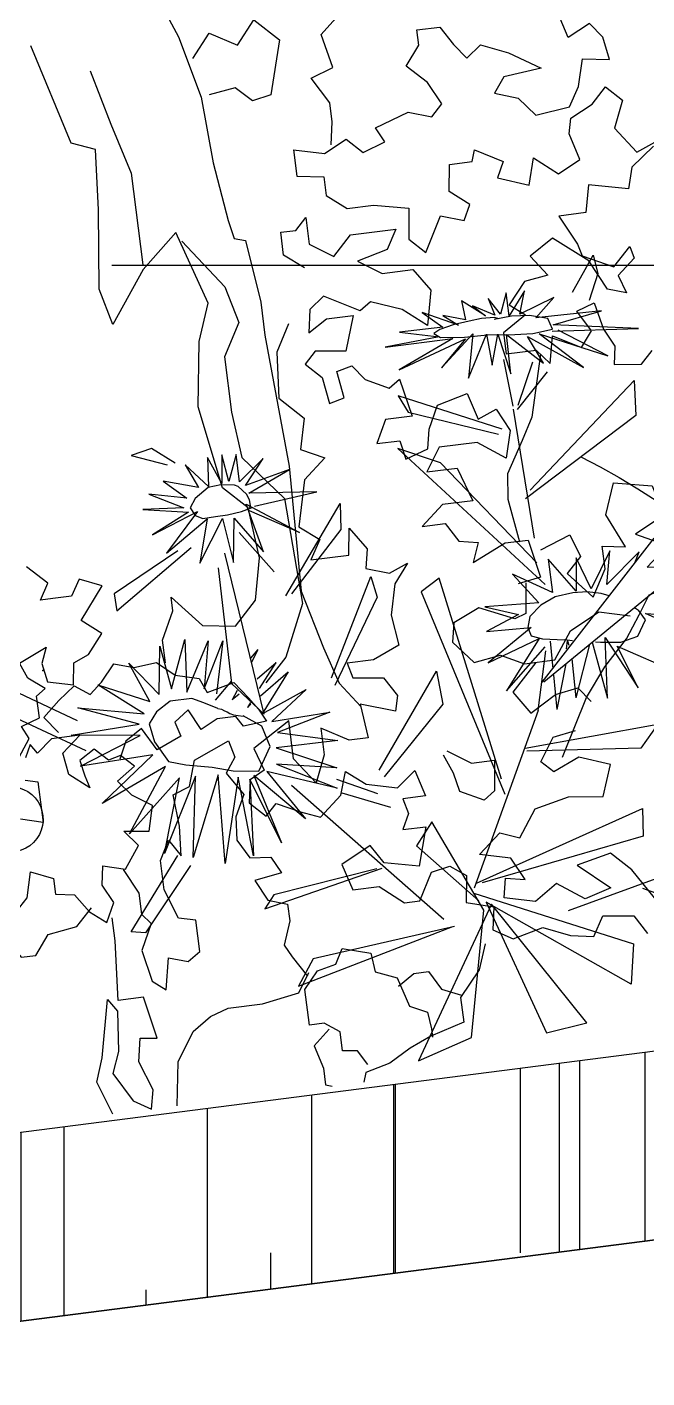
# Model space of a CAD drawing. Header units: inches. Extents: x 50027 to 54188, y -4291 to 1318.
# Drawn here: x 51512.56 to 51519.21, y -132.72 to -118.22 of the extents above; entities that cross this region are included whole.
import ezdxf

# ---------------------------------------------------------------- set-up
doc = ezdxf.new("R2010")
doc.units = ezdxf.units.IN
doc.linetypes.add('CENTER', pattern=[2, 1.25, -0.25, 0.25, -0.25])
doc.layers.add('3', color=7, linetype='Continuous', true_color=0x61993b)
doc.layers.add('4', color=7, linetype='Continuous', true_color=0x637d96)
for name, color, linetype in [('A-TYP-ST-Hatch', 8, 'Continuous'), ('AR-FLOWER', 93, 'Continuous'), ('BH', 3, 'Continuous'), ('fl11', 124, 'Continuous'), ('ROAD CL', 251, 'CENTER'), ('SECTION', 8, 'Continuous')]:
    doc.layers.add(name, color=color, linetype=linetype)

# ---------------------------------------------------------------- blocks, each defined once
blk = doc.blocks.new('A$C054A269F')
at = {"layer": '3'}
for points in [[(206.49, 151.21), (207.01, 154.34), (207.01, 156.95), (204.92, 160.61), (208.05, 161.66), (207.01, 166.36), (210.67, 169.49)], [(201.26, 151.21), (205.44, 150.16), (208.58, 151.73), (210.67, 149.64), (213.8, 150.69), (212.76, 152.77), (217.46, 154.34), (220.6, 153.3), (222.17, 154.86), (220.6, 158), (217.99, 160.61), (220.08, 163.22), (220.08, 165.31), (223.21, 165.31), (224.78, 162.7), (226.35, 160.61), (228.44, 162.18), (232.1, 160.61), (236.28, 158), (231.05, 157.48), (229.49, 155.39), (232.62, 154.34), (234.71, 151.73), (239.42, 152.25), (240.99, 154.86), (242.03, 158.52), (245.69, 158), (245.17, 161.13), (243.6, 163.22), (240.46, 161.66), (239.42, 165.31)], [(189.23, 165.31), (191.85, 168.45), (195.51, 166.36), (198.12, 169.49), (201.26, 166.36), (199.17, 159.04), (196.55, 158.52), (194.46, 160.61), (190.8, 160.09)], [(250.15, 145.5), (246.84, 143.02), (246.01, 140.13), (240.64, 141.37), (239.81, 137.65), (236.09, 137.65), (238.15, 133.52), (238.57, 131.86), (242.7, 129.8), (245.19, 132.28), (245.6, 130.62), (243.12, 128.56), (243.94, 126.08), (241.46, 126.9), (239.4, 131.04), (234.85, 134.76), (231.54, 132.69), (233.61, 129.8), (230.3, 129.38), (227.82, 126.49), (229.88, 124.84), (226.58, 122.77), (226.58, 119.88), (230.71, 119.88), (232.37, 117.81), (233.19, 121.53), (236.91, 119.46), (238.57, 121.53), (236.91, 124.42), (239.4, 125.25), (240.22, 121.53), (241.46, 119.05), (241.05, 116.57), (244.77, 116.16), (246.43, 117.81)], [(201.26, 151.21), (201.26, 147.55), (204.92, 147.03), (204.92, 144.42), (207.53, 142.33), (211.19, 142.33), (215.9, 141.28), (215.37, 137.1), (217.46, 135.01), (220.08, 139.72), (223.21, 138.67), (224.26, 140.76), (221.65, 142.85), (222.17, 146.51), (225.3, 146.51), (225.83, 148.07), (229.49, 145.98), (228.44, 143.89), (232.62, 142.33), (233.67, 145.98), (236.8, 143.37), (239.94, 144.94), (238.9, 148.6), (239.42, 150.69), (242.56, 152.25), (244.65, 154.34), (246.74, 152.25), (245.17, 148.6), (247.78, 144.94), (250.4, 145.98)], [(184.56, 140.74), (189.62, 133.79), (190.88, 128.73), (188.35, 124.31), (188.35, 116.72), (188.98, 110.4), (194.04, 104.08), (194.68, 89.54), (191.51, 82.59), (188.35, 79.43)], [(200.74, 135.01), (198.12, 137.1), (198.12, 140.24), (200.21, 140.24), (201.78, 141.8), (201.78, 138.15), (204.92, 136.06), (207.53, 138.67), (213.8, 138.67), (212.24, 136.06), (208.05, 135.01), (211.19, 132.92), (215.37, 132.92), (217.46, 129.79), (216.42, 125.09), (213.28, 127.7), (209.1, 129.27), (207.53, 128.22), (202.83, 130.83), (200.74, 129.27), (200.21, 126.13), (202.83, 127.7), (206.49, 127.7), (204.92, 123), (200.74, 123.52), (199.17, 121.95), (201.26, 119.86), (201.78, 116.21), (203.87, 116.73), (203.35, 120.39), (205.44, 120.91), (207.01, 118.82), (210.14, 117.25), (211.71, 118.3), (212.76, 113.07), (209.1, 113.07), (207.53, 109.94), (210.67, 109.94), (211.19, 107.33), (214.33, 108.37), (214.85, 110.98), (216.42, 114.12), (220.6, 115.16), (221.65, 111.51), (224.26, 112.55), (225.83, 109.42), (224.78, 105.76), (221.12, 108.37), (215.9, 108.37), (213.8, 105.24), (217.99, 105.24), (219.55, 100.54), (215.37, 100.54), (212.24, 97.92), (215.37, 97.92), (216.94, 95.31), (219.55, 94.79), (218.51, 92.18), (223.21, 94.27), (226.35, 94.27), (227.4, 89.04), (224.26, 88.52)], [(197.6, 127.7), (195.51, 124.04), (194.99, 117.78), (198.12, 114.64), (197.08, 110.46), (200.21, 108.89), (197.08, 106.28), (195.51, 100.01), (198.12, 97.92), (196.55, 95.31), (201.78, 95.31), (202.3, 98.97), (204.39, 95.84), (203.87, 93.22), (207.01, 92.18), (209.62, 93.22), (207.53, 90.61), (206.49, 86.43), (207.01, 82.25), (203.35, 80.69), (199.69, 80.69), (200.21, 78.6), (204.39, 78.07), (205.96, 75.46), (205.44, 73.37), (200.74, 74.94), (201.26, 70.24), (198.64, 70.24), (194.99, 72.33), (194.99, 68.67), (193.42, 65.01), (190.8, 68.67), (190.8, 73.89), (185.58, 70.76), (186.62, 67.63), (184.53, 66.58), (184.01, 63.45), (186.1, 61.36), (187.67, 62.92), (190.8, 61.36), (193.42, 60.31), (196.55, 62.92), (197.6, 66.06), (200.21, 63.97), (204.39, 62.92), (207.01, 65.01), (208.05, 61.36), (204.92, 61.36), (205.44, 59.27), (204.39, 57.18), (207.53, 57.18), (205.96, 51.95), (201.26, 53), (199.69, 55.61), (195.51, 53.52), (196.55, 49.87), (200.21, 49.87), (203.35, 47.25), (205.44, 47.25), (207.53, 50.91), (210.14, 51.43), (212.24, 49.87), (211.71, 46.21), (215.37, 45.16), (214.85, 42.03), (217.46, 40.46), (221.65, 41.51), (225.3, 39.94), (228.44, 39.42), (230.01, 42.03), (234.19, 41.51), (235.76, 38.9)], [(237.33, 43.6), (234.71, 47.78), (232.1, 50.39), (227.4, 49.34), (231.58, 45.69), (227.92, 44.64), (224.26, 47.25), (221.12, 45.16), (216.94, 46.21), (217.46, 48.82), (220.08, 48.3), (218.51, 51.43), (214.33, 52.48), (217.46, 55.09), (220.08, 54.04), (222.69, 57.7), (227.4, 58.75), (232.1, 58.22), (233.67, 62.4), (229.49, 63.97), (225.83, 62.4), (224.26, 63.97), (226.35, 67.1), (229.49, 67.63)], [(150.57, 52.71), (152.29, 54.43), (153.16, 57.88), (156.18, 56.59), (156.18, 54.43), (158.77, 54), (160.49, 51.42), (162.65, 49.69), (163.94, 52.28), (162.65, 54.86), (163.08, 57.45), (166.1, 56.59), (168.26, 59.61), (166.53, 61.76), (169.98, 61.33), (170.85, 64.78), (168.26, 66.51), (166.53, 68.66), (169.12, 70.39), (167.4, 72.11), (165.67, 71.68), (163.94, 73.41), (161.79, 72.11), (162.22, 69.96), (162.65, 68.23), (160.06, 70.39), (159.63, 73.41), (162.22, 75.56), (158.33, 75.56), (156.18, 73.84), (155.31, 75.13), (154.45, 73.41)], [(154.02, 70.39), (155.75, 69.96), (155.75, 66.08), (155.75, 64.35), (152.73, 65.21)], [(153.16, 72.97), (155.31, 75.99), (154.45, 77.72), (157.04, 78.58), (157.04, 81.6), (158.33, 82.46), (156.18, 84.19), (155.31, 86.34), (159.2, 88.07), (158.33, 85.91), (158.77, 83.32), (162.22, 82.46), (162.65, 85.48), (164.81, 86.34), (166.96, 88.93), (164.38, 91.08), (167.83, 95.4), (164.81, 96.69), (163.51, 94.53), (160.92, 94.53), (159.2, 94.53), (160.49, 96.69), (157.9, 99.28)], [(227.92, 92.7), (232.1, 94.27), (233.15, 91.13), (231.05, 89.04), (234.19, 85.39), (236.28, 89.04), (236.28, 92.18), (239.42, 91.66), (237.33, 96.36), (238.9, 100.54), (244.12, 99.49), (245.17, 95.31), (240.99, 93.22), (245.17, 91.13), (242.03, 88.52), (246.74, 88), (247.26, 91.66), (247.78, 93.22), (252.49, 91.13), (251.44, 89.04), (254.06, 88.52), (251.44, 85.39)], [(225.3, 88.52), (224.78, 84.34), (223.21, 83.82), (218.51, 85.91), (214.85, 84.34), (214.33, 81.73), (216.94, 78.6), (220.6, 79.12), (223.74, 77.55), (227.92, 77.55), (230.53, 81.21), (234.71, 83.3), (238.9, 82.25)], [(159.4, 76.26), (157.66, 78.58), (159.98, 80.6), (162.29, 82.34), (164.32, 80.89), (166.06, 82.34), (168.08, 84.65), (170.69, 83.78), (173.87, 84.07), (176.19, 82.05), (179.37, 81.18), (180.24, 79.15), (184, 80.02), (185.74, 77.71), (186.9, 75.97), (187.77, 74.24), (184.58, 73.95), (183.71, 75.39), (181.11, 75.39), (178.79, 74.24), (177.35, 77.13), (175.32, 75.68), (175.9, 73.66), (172.43, 72.21), (170.69, 75.39), (168.37, 73.95), (167.22, 71.63)], [(225.3, 77.55), (221.65, 73.89), (223.74, 70.76), (227.4, 72.85), (230.53, 73.37), (232.1, 71.28)], [(165.77, 56.59), (167.5, 53.12), (167.5, 50.23), (168.66, 48.78), (166.93, 45.31), (167.79, 40.97), (169.53, 39.53), (170.4, 43.86), (173, 43), (174.74, 44.15), (174.74, 48.49), (172.43, 49.07), (170.98, 53.12), (170.98, 57.17), (172.43, 59.77), (173.87, 57.46), (174.16, 61.51), (173.87, 65.85), (176.19, 66.72), (177.35, 70.19), (182.27, 72.21), (182.85, 69.9), (181.4, 67.87), (183.42, 64.69), (181.98, 61.8), (181.69, 58.62), (183.14, 56.01), (186.03, 55.72), (187.19, 53.41), (183.42, 52.83), (184.87, 49.94), (187.48, 49.07), (187.48, 46.76), (186.32, 43.58), (187.19, 41.84), (188.92, 38.95)], [(211.71, 67.1), (214.85, 65.01), (217.99, 65.01), (217.46, 60.84), (215.9, 59.79), (212.76, 61.36), (212.24, 63.97), (211.19, 66.58)], [(133.64, 33.16), (135.37, 36.63), (136.24, 32.58), (138.85, 32.87), (140.01, 36.63), (142.03, 36.92), (140.87, 41.55), (142.03, 43.58), (145.51, 42.13), (148.69, 41.26), (148.98, 45.31), (146.37, 47.05), (144.64, 46.47), (145.22, 49.36), (148.11, 50.23), (150.43, 46.47), (152.45, 46.47), (154.48, 49.07), (158.53, 49.65), (160.85, 51.96)], [(160.15, 23.63), (158.53, 28.24), (159.69, 31.43), (161.43, 39.24), (162.58, 37.5), (162.01, 32.01), (160.85, 29.11), (163.16, 25.06), (165.48, 23.62), (166.06, 26.22), (164.61, 30.27), (165.19, 33.45), (167.5, 33.16), (166.35, 38.95), (162.87, 38.95), (163.45, 47.05), (163.45, 50.23)], [(195.58, 25.93), (194.42, 27.96), (192.4, 28.24), (192.4, 30.85), (190.37, 32.29), (188.35, 32.29), (188.35, 37.21), (190.37, 39.53), (192.98, 40.1), (194.13, 42.13), (197.9, 40.97), (198.19, 38.37), (201.08, 37.21), (202.24, 33.16), (204.56, 32.01), (204.84, 29.69), (204.84, 28.53)], [(201.08, 36.05), (203.4, 37.5), (205.42, 37.5), (206.87, 34.9), (209.48, 33.74)], [(190.95, 31.43), (188.64, 29.4), (189.5, 26.22), (189.5, 23.91), (190.4, 23.63)]]:
    blk.add_lwpolyline(points, dxfattribs=at)
blk.add_point((158.34, 84.93), dxfattribs=at)
at = {"layer": '4'}
for points in [[(168.97, 188.66), (173.01, 187.66), (176.54, 183.62), (178.06, 180.59), (181.09, 178.57), (183.62, 177.56), (186.65, 171), (187.66, 168.48), (189.68, 159.9), (190.18, 150.81), (191.19, 142.74), (191.7, 140.22), (193.21, 139.71), (194.22, 131.13), (194.22, 126.59), (195.23, 108.42), (194.73, 91.26), (196.75, 83.19), (198.26, 78.14), (200.79, 74.61)], [(175.07, 83.86), (175.07, 87.02), (176.97, 90.81), (176.97, 92.7), (180.76, 88.28), (185.19, 87.65), (188.35, 90.81), (189.62, 96.5), (188.98, 103.45), (185.82, 106.61), (183.92, 117.99), (185.19, 126.83), (187.09, 131.89), (183.92, 142), (178.86, 137.58), (173.8, 130.63), (172.54, 135.68), (173.8, 146.43), (174.44, 154.64), (171.27, 155.91), (167.48, 169.81)], [(175.07, 165.39), (176.97, 157.8), (178.86, 150.85), (178.86, 138.21)], [(231.23, 119.23), (228.99, 110.85), (227.28, 107.86), (224.71, 103.58), (224.29, 100.16), (225.14, 94.17)], [(227.28, 64.23), (231.56, 71.93), (234.56, 75.78), (237.98, 79.2), (240.12, 82.2), (241.83, 84.76), (245.26, 85.62), (249.54, 84.76), (252.11, 83.05), (253.82, 81.34), (256.39, 80.06), (257.24, 77.49), (257.24, 75.35), (257.24, 72.79), (258.1, 73.21), (261.09, 76.64), (264.09, 76.64), (266.66, 75.78), (268.37, 74.07), (270.51, 70.65)], [(169.04, 23.63), (169.93, 29.59), (172.5, 33.44), (175.07, 35.15), (177.64, 36), (182.34, 36), (187.48, 36.86), (189.19, 39.43)], [(213.59, 40.28), (212.3, 36.86), (209.31, 33.44), (209.31, 30.02), (204.6, 28.73), (201.6, 27.45), (198.61, 25.74), (195.18, 24.88), (194.76, 23.63)]]:
    blk.add_lwpolyline(points, dxfattribs=at)
blk = doc.blocks.new('FLOWER1')
at = {"color": 86, "linetype": 'Continuous'}
for p, q in [((615.95, 204.72, -66458.41), (615.38, 199.63, -66458.41)), ((622.86, 195.54, -66458.41), (615.95, 204.72, -66458.41)), ((615.38, 199.63, -66458.41), (618.72, 192.64, -66458.41)), ((641.78, 167, -66458.41), (636.14, 178.16, -66458.41)), ((643.15, 166.91, -66458.41), (643.92, 179.9, -66458.41)), ((632.68, 174.93, -66458.41), (642.17, 165.83, -66458.41)), ((646.96, 161.09, -66458.41), (673.88, 173.96, -66458.41)), ((673.88, 173.96, -66458.41), (671.76, 169.2, -66458.41)), ((641.62, 143.53, -66458.41), (609.51, 169.35, -66458.41)), ((609.51, 169.35, -66458.41), (610.34, 159.89, -66458.41)), ((643.27, 166.1, -66458.41), (642.33, 130.46, -66458.41)), ((671.76, 169.2, -66458.41), (648.12, 159.86, -66458.41)), ((736.59, 164.01, -66458.41), (742.42, 168.81, -66458.41)), ((748.23, 167.75, -66458.41), (738.84, 163.87, -66458.41)), ((742.42, 168.81, -66458.41), (748.23, 167.75, -66458.41)), ((610.34, 159.89, -66458.41), (643.2, 141.44, -66458.41)), ((675.92, 159.73, -66458.41), (641.05, 117.51, -66458.41)), ((664.86, 154.31, -66458.41), (675.92, 159.73, -66458.41)), ((642.53, 123.65, -66458.41), (664.86, 154.31, -66458.41)), ((693.54, 146.99, -66458.41), (694.29, 139.98, -66458.41)), ((711.62, 124.05, -66458.41), (693.54, 146.99, -66458.41)), ((757.8, 126.31, -66458.41), (735.41, 140.65, -66458.41)), ((739.1, 140.18, -66458.41), (757.89, 130.98, -66458.41)), ((694.29, 139.98, -66458.41), (710.02, 124.37, -66458.41)), ((721.8, 92.93, -66458.41), (726.49, 137.81, -66458.41)), ((728.86, 134.15, -66458.41), (729.55, 102.36, -66458.41)), ((757.89, 130.98, -66458.41), (757.8, 126.31, -66458.41)), ((609.96, 126.05, -66458.41), (645.62, 91.23, -66458.41)), ((687.94, 126.18, -66458.41), (686.93, 120.3, -66458.41)), ((702.3, 100.18, -66458.41), (687.94, 126.18, -66458.41)), ((660.13, 66.52, -66458.41), (669.49, 123.18, -66458.41)), ((669.49, 123.18, -66458.41), (674.86, 120.12, -66458.41)), ((674.86, 120.12, -66458.41), (659.79, 62.39, -66458.41)), ((686.93, 120.3, -66458.41), (701.7, 98.06, -66458.41)), ((645.04, 91.31, -66458.41), (607.82, 114.14, -66458.41)), ((771.31, 89.58, -66458.41), (799.79, 107.87, -66458.41)), ((791.77, 110.53, -66458.41), (772.58, 98.07, -66458.41)), ((729.55, 102.36, -66458.41), (721.8, 92.93, -66458.41)), ((673.67, 98.09, -66458.41), (673.21, 88.97, -66458.41)), ((692.8, 73.47, -66458.41), (673.67, 98.09, -66458.41)), ((673.21, 88.97, -66458.41), (691.68, 71.49, -66458.41)), ((647.68, 83.71, -66458.41), (671.48, 38.08, -66458.41)), ((652.59, 74.07, -66458.41), (615.81, 75.63, -66458.41)), ((615.81, 75.63, -66458.41), (621.29, 69.75, -66458.41)), ((621.29, 69.75, -66458.41), (652.2, 73.16, -66458.41)), ((717.07, 72.7, -66458.41), (680.82, 30.86, -66458.41)), ((694.09, 67.2, -66458.41), (704.6, 72.55, -66458.41)), ((691.02, 62.99, -66458.41), (703.68, 68.64, -66458.41)), ((669.73, 31.83, -66458.41), (680.47, 57.63, -66458.41)), ((680.47, 57.63, -66458.41), (685.55, 51.72, -66458.41)), ((765.79, 39.02, -66458.41), (750.41, 57.88, -66458.41)), ((670.71, 39.41, -66458.41), (623.12, 53.37, -66458.41)), ((623.12, 53.37, -66458.41), (623.91, 45.86, -66458.41)), ((685.55, 51.72, -66458.41), (670.74, 34.49, -66458.41)), ((747.3, 54.74, -66458.41), (762.04, 38.17, -66458.41)), ((623.91, 45.86, -66458.41), (669.2, 39.23, -66458.41)), ((728.88, 40.26, -66458.41), (695.62, 46.89, -66458.41)), ((697.09, 46.94, -66458.41), (725.87, 43.75, -66458.41)), ((725.87, 43.75, -66458.41), (728.88, 40.26, -66458.41)), ((762.04, 38.17, -66458.41), (765.79, 39.02, -66458.41)), ((612.08, 36.06, -66458.41), (646.93, 28.54, -66458.41)), ((671.78, 36.78, -66458.41), (630.51, 17.12, -66458.41)), ((632.61, 6.31, -66458.41), (668.81, 33.9, -66458.41)), ((668.81, 33.9, -66458.41), (657.35, -3.69, -66458.41)), ((626.06, 31.91, -66458.41), (607.77, 22.23, -66458.41)), ((646.03, -2.42, -66458.41), (667.44, 33.16, -66458.41)), ((667.44, 33.16, -66458.41), (692.91, -6.48, -66458.41)), ((677.75, -2.17, -66458.41), (669.73, 31.83, -66458.41)), ((678.21, 28.45, -66458.41), (717.63, 24.95, -66458.41)), ((722.63, 18.15, -66458.41), (678.72, 28.49, -66458.41)), ((717.63, 24.95, -66458.41), (722.63, 18.15, -66458.41)), ((630.51, 17.12, -66458.41), (632.61, 6.31, -66458.41)), ((657.35, -3.69, -66458.41), (646.03, -2.42, -66458.41)), ((692.91, -6.48, -66458.41), (677.75, -2.17, -66458.41))]:
    blk.add_line(p, q, dxfattribs=at)
at = {"color": 221, "linetype": 'Continuous'}
for p, q in [((635.8, 197.66, -66458.41), (640.9, 191.43, -66458.41)), ((637.89, 191.53, -66458.41), (635.8, 197.66, -66458.41)), ((640.82, 197.77, -66458.41), (643.16, 192.26, -66458.41)), ((640.9, 191.43, -66458.41), (640.82, 197.77, -66458.41)), ((643.16, 192.26, -66458.41), (645.92, 196.9, -66458.41)), ((645.92, 196.9, -66458.41), (644.75, 192.2, -66458.41)), ((644.75, 192.2, -66458.41), (650.42, 195.48, -66458.41)), ((647.29, 192.35, -66458.41), (653.21, 197.28, -66458.41)), ((650.42, 195.48, -66458.41), (647.29, 192.35, -66458.41)), ((653.21, 197.28, -66458.41), (652.79, 191.98, -66458.41)), ((654.91, 190.84, -66458.41), (664.3, 195.58, -66458.41)), ((664.3, 195.58, -66458.41), (659.22, 190.9, -66458.41)), ((633.77, 189.95, -66458.41), (628.15, 194.78, -66458.41)), ((628.15, 194.78, -66458.41), (637.89, 191.53, -66458.41)), ((652.79, 191.98, -66458.41), (658.79, 194.03, -66458.41)), ((658.79, 194.03, -66458.41), (654.91, 190.84, -66458.41)), ((615.72, 189.43, -66458.41), (633.77, 189.95, -66458.41)), ((629.35, 187.41, -66458.41), (615.72, 189.43, -66458.41)), ((659.22, 190.9, -66458.41), (671.14, 191.12, -66458.41)), ((671.14, 191.12, -66458.41), (660.54, 188.34, -66458.41)), ((660.54, 188.34, -66458.41), (675.57, 187.6, -66458.41)), ((606.37, 183.25, -66458.41), (629.35, 187.41, -66458.41)), ((629.79, 185.68, -66458.41), (606.37, 183.25, -66458.41)), ((615.68, 176.99, -66458.41), (628.17, 185.74, -66458.41)), ((633.41, 185.49, -66458.41), (615.68, 176.99, -66458.41)), ((622.72, 174.73, -66458.41), (633.41, 185.49, -66458.41)), ((636.65, 185.23, -66458.41), (622.72, 174.73, -66458.41)), ((642.26, 186.5, -66458.41), (633.36, 177.42, -66458.41)), ((633.36, 177.42, -66458.41), (636.65, 185.23, -66458.41)), ((642.57, 175.76, -66458.41), (642.26, 186.5, -66458.41)), ((644.59, 186.96, -66458.41), (642.57, 175.76, -66458.41)), ((647.29, 178.78, -66458.41), (644.59, 186.96, -66458.41)), ((647.67, 187.34, -66458.41), (647.29, 178.78, -66458.41)), ((654.21, 176.11, -66458.41), (647.67, 187.34, -66458.41)), ((651.35, 187.91, -66458.41), (654.21, 176.11, -66458.41)), ((661.09, 179.9, -66458.41), (651.35, 187.91, -66458.41)), ((653.49, 186.82, -66458.41), (661.09, 179.9, -66458.41)), ((672.56, 180.98, -66458.41), (653.49, 186.82, -66458.41)), ((675.57, 187.6, -66458.41), (656.98, 187.41, -66458.41)), ((656.98, 187.41, -66458.41), (672.56, 180.98, -66458.41)), ((719.81, 164.09, -66458.41), (722.79, 157.05, -66458.41)), ((719.94, 156.59, -66458.41), (719.81, 164.09, -66458.41)), ((722.79, 157.05, -66458.41), (723.67, 164.57, -66458.41)), ((723.67, 164.57, -66458.41), (724.72, 156.83, -66458.41)), ((724.72, 156.83, -66458.41), (727.66, 164.37, -66458.41)), ((727.66, 164.37, -66458.41), (728.47, 156.46, -66458.41)), ((728.47, 156.46, -66458.41), (733.95, 163.18, -66458.41)), ((733.95, 163.18, -66458.41), (731.16, 156.58, -66458.41)), ((712.61, 162.04, -66458.41), (719.94, 156.59, -66458.41)), ((718.38, 155.4, -66458.41), (712.61, 162.04, -66458.41)), ((731.16, 156.58, -66458.41), (740.49, 159.63, -66458.41)), ((740.49, 159.63, -66458.41), (734.77, 154.11, -66458.41)), ((705.97, 158.07, -66458.41), (718.38, 155.4, -66458.41)), ((717.84, 153.17, -66458.41), (705.97, 158.07, -66458.41)), ((734.77, 154.11, -66458.41), (744.85, 156.62, -66458.41)), ((744.85, 156.62, -66458.41), (735.9, 151.59, -66458.41)), ((699.39, 150.99, -66458.41), (717.84, 153.17, -66458.41)), ((747.07, 152.69, -66458.41), (734.8, 150.24, -66458.41)), ((735.9, 151.59, -66458.41), (747.07, 152.69, -66458.41)), ((716.74, 149.45, -66458.41), (699.39, 150.99, -66458.41)), ((718.93, 150.27, -66458.41), (705.6, 140.66, -66458.41)), ((705.6, 140.66, -66458.41), (718.29, 148.36, -66458.41)), ((715.96, 136.8, -66458.41), (718.93, 150.27, -66458.41)), ((718.24, 148.96, -66458.41), (717.8, 149.76, -66458.41)), ((742.31, 140.06, -66458.41), (730.04, 147.78, -66458.41)), ((730.04, 147.78, -66458.41), (733.61, 136.12, -66458.41)), ((732.37, 150.1, -66458.41), (742.31, 140.06, -66458.41)), ((745.42, 145.47, -66458.41), (732.37, 150.1, -66458.41)), ((734.8, 150.24, -66458.41), (745.42, 145.47, -66458.41)), ((722.68, 146.93, -66458.41), (715.96, 136.8, -66458.41)), ((724.5, 135, -66458.41), (722.68, 146.93, -66458.41)), ((725.87, 147.31, -66458.41), (724.5, 135, -66458.41)), ((733.61, 136.12, -66458.41), (725.87, 147.31, -66458.41)), ((713.87, 131.03, -66458.41), (721.83, 142.94, -66458.41)), ((616.05, 120.11, -66458.41), (614.47, 122.92, -66458.41)), ((614.47, 122.92, -66458.41), (624.41, 115.21, -66458.41)), ((622.36, 124.27, -66458.41), (628.85, 114.62, -66458.41)), ((624.41, 115.21, -66458.41), (622.36, 124.27, -66458.41)), ((628.85, 114.62, -66458.41), (631.76, 123.56, -66458.41)), ((631.76, 123.56, -66458.41), (632.94, 114.56, -66458.41)), ((632.94, 114.56, -66458.41), (639.36, 124.24, -66458.41)), ((639.36, 124.24, -66458.41), (639.39, 115.11, -66458.41)), ((639.39, 115.11, -66458.41), (649.52, 121.49, -66458.41)), ((649.52, 121.49, -66458.41), (643.44, 112.77, -66458.41)), ((737.14, 101.94, -66458.41), (730.3, 114.27, -66458.41)), ((730.3, 114.27, -66458.41), (733.93, 100.18, -66458.41)), ((734.27, 114.77, -66458.41), (737.14, 101.94, -66458.41)), ((741.88, 101.74, -66458.41), (734.27, 114.77, -66458.41)), ((740.47, 116.01, -66458.41), (741.88, 101.74, -66458.41)), ((745.94, 103.13, -66458.41), (740.47, 116.01, -66458.41)), ((747.55, 115.11, -66458.41), (745.94, 103.13, -66458.41)), ((749.52, 102.14, -66458.41), (747.55, 115.11, -66458.41)), ((643.44, 112.77, -66458.41), (658.22, 113.77, -66458.41)), ((658.22, 113.77, -66458.41), (649.37, 110.38, -66458.41)), ((723.35, 107.35, -66458.41), (721.09, 110.6, -66458.41)), ((723.41, 108.51, -66458.41), (721.09, 110.6, -66458.41)), ((756.49, 111.7, -66458.41), (749.52, 102.14, -66458.41)), ((752.28, 100.53, -66458.41), (756.49, 111.7, -66458.41)), ((658.67, 107, -66458.41), (646.44, 106.43, -66458.41)), ((649.37, 110.38, -66458.41), (658.67, 107, -66458.41)), ((765.69, 106.99, -66458.41), (752.28, 100.53, -66458.41)), ((754.25, 97.4, -66458.41), (765.69, 106.99, -66458.41)), ((615.07, 106, -66458.41), (597.93, 102.43, -66458.41)), ((599.71, 96.46, -66458.41), (615.07, 106, -66458.41)), ((646.44, 106.43, -66458.41), (659.41, 98.48, -66458.41)), ((722.12, 97.96, -66458.41), (713.78, 103.41, -66458.41)), ((713.78, 103.41, -66458.41), (722.4, 93.1, -66458.41)), ((722.15, 99.98, -66458.41), (716.64, 106.4, -66458.41)), ((722.41, 102.72, -66458.41), (716.64, 106.4, -66458.41)), ((626.83, 100.99, -66458.41), (619.8, 86.14, -66458.41)), ((628.48, 84.53, -66458.41), (626.83, 100.99, -66458.41)), ((630.56, 100.19, -66458.41), (628.48, 84.53, -66458.41)), ((631.35, 99.71, -66458.41), (636.98, 85.79, -66458.41)), ((637.15, 101.46, -66458.41), (636.91, 100.25, -66458.41)), ((637.69, 99.35, -66458.41), (637.15, 101.46, -66458.41)), ((642.07, 94.45, -66458.41), (641.76, 102.01, -66458.41)), ((647.68, 83.71, -66458.41), (643.4, 99.59, -66458.41)), ((655.51, 90.26, -66458.41), (643.44, 100.65, -66458.41)), ((644.67, 103.17, -66458.41), (655.51, 90.26, -66458.41)), ((659.41, 98.48, -66458.41), (644.67, 103.17, -66458.41)), ((728.3, 100.26, -66458.41), (729.94, 97.91, -66458.41)), ((729.38, 103.14, -66458.41), (734.52, 98.52, -66458.41)), ((771.96, 101.49, -66458.41), (754.25, 97.4, -66458.41)), ((755.97, 94.83, -66458.41), (771.96, 101.49, -66458.41)), ((623.93, 98.2, -66458.41), (607.27, 88.01, -66458.41)), ((619.8, 86.14, -66458.41), (623.93, 98.2, -66458.41)), ((636.61, 96.48, -66458.41), (636.98, 85.79, -66458.41)), ((722.4, 93.1, -66458.41), (709.58, 97.97, -66458.41)), ((709.58, 97.97, -66458.41), (720.05, 90.59, -66458.41)), ((725.05, 96.05, -66458.41), (726.13, 95.35, -66458.41)), ((725.07, 96.59, -66458.41), (726.13, 95.35, -66458.41)), ((727.87, 99.24, -66458.41), (729.94, 97.91, -66458.41)), ((638.47, 95.34, -66458.41), (642.54, 83.29, -66458.41)), ((642.14, 92.8, -66458.41), (642.54, 83.29, -66458.41)), ((774.74, 94.39, -66458.41), (755.97, 94.83, -66458.41)), ((756.12, 91.68, -66458.41), (774.74, 94.39, -66458.41)), ((703.97, 91.04, -66458.41), (718.93, 87.41, -66458.41)), ((720.05, 90.59, -66458.41), (703.97, 91.04, -66458.41)), ((773.39, 85.65, -66458.41), (756.12, 91.68, -66458.41)), ((718.93, 87.41, -66458.41), (702.92, 83.02, -66458.41)), ((753.46, 86.05, -66458.41), (773.39, 85.65, -66458.41)), ((768.95, 74.77, -66458.41), (753.46, 86.05, -66458.41)), ((702.92, 83.02, -66458.41), (719.85, 83.32, -66458.41)), ((719.85, 83.32, -66458.41), (704.15, 75.73, -66458.41)), ((750.44, 82.42, -66458.41), (768.95, 74.77, -66458.41)), ((762.66, 65.58, -66458.41), (750.44, 82.42, -66458.41)), ((704.15, 75.73, -66458.41), (720.35, 78.88, -66458.41)), ((720.35, 78.88, -66458.41), (704.83, 70.18, -66458.41)), ((736.54, 78.25, -66458.41), (746.29, 56.74, -66458.41)), ((737.92, 53.95, -66458.41), (736.54, 78.25, -66458.41)), ((742.71, 78.66, -66458.41), (753.94, 58.91, -66458.41)), ((746.29, 56.74, -66458.41), (742.71, 78.66, -66458.41)), ((747.06, 78.81, -66458.41), (762.66, 65.58, -66458.41)), ((753.94, 58.91, -66458.41), (747.06, 78.81, -66458.41)), ((704.83, 70.18, -66458.41), (723.21, 77.34, -66458.41)), ((723.21, 77.34, -66458.41), (714.52, 63.11, -66458.41)), ((714.52, 63.11, -66458.41), (726.91, 76.74, -66458.41)), ((726.91, 76.74, -66458.41), (721.91, 57.5, -66458.41)), ((721.91, 57.5, -66458.41), (728.1, 75.89, -66458.41)), ((728.1, 75.89, -66458.41), (729.97, 55.04, -66458.41)), ((729.97, 55.04, -66458.41), (731.17, 76.82, -66458.41)), ((731.17, 76.82, -66458.41), (737.92, 53.95, -66458.41))]:
    blk.add_line(p, q, dxfattribs=at)
at = {"color": 50, "linetype": 'Continuous'}
for p, q in [((718.49, 153.03, -66458.41), (720.41, 155.37, -66458.41)), ((720.41, 155.37, -66458.41), (721.38, 155.91, -66458.41)), ((721.38, 155.91, -66458.41), (725.05, 156.43, -66458.41)), ((725.05, 156.43, -66458.41), (728.56, 156.19, -66458.41)), ((728.56, 156.19, -66458.41), (732.55, 153.7, -66458.41)), ((717.8, 149.76, -66458.41), (717.9, 151.4, -66458.41)), ((717.9, 151.4, -66458.41), (718.49, 153.03, -66458.41)), ((732.55, 153.7, -66458.41), (734.23, 151.36, -66458.41)), ((734.23, 151.36, -66458.41), (733.16, 149.18, -66458.41)), ((720.49, 148.53, -66458.41), (717.44, 149.18, -66458.41)), ((724.35, 148.08, -66458.41), (720.49, 148.53, -66458.41)), ((727.69, 148.11, -66458.41), (724.35, 148.08, -66458.41)), ((731.19, 148.01, -66458.41), (727.69, 148.11, -66458.41)), ((733.16, 149.18, -66458.41), (731.19, 148.01, -66458.41)), ((629.98, 114.01, -66458.41), (633.94, 114.27, -66458.41)), ((633.94, 114.27, -66458.41), (638.89, 113.81, -66458.41)), ((624.22, 112.13, -66458.41), (626.27, 113.07, -66458.41)), ((626.27, 113.07, -66458.41), (629.98, 114.01, -66458.41)), ((638.89, 113.81, -66458.41), (643, 112.08, -66458.41)), ((643, 112.08, -66458.41), (646.44, 109.41, -66458.41)), ((615.24, 104.24, -66458.41), (616.82, 107.16, -66458.41)), ((617.78, 108.03, -66458.41), (616.82, 107.16, -66458.41)), ((646.44, 109.41, -66458.41), (647.37, 106.55, -66458.41)), ((617.93, 100.11, -66458.41), (615.24, 104.24, -66458.41)), ((646.73, 104.21, -66458.41), (643.79, 102.96, -66458.41)), ((647.37, 106.55, -66458.41), (646.73, 104.21, -66458.41)), ((622.77, 99.14, -66458.41), (617.93, 100.11, -66458.41)), ((628.3, 99.94, -66458.41), (622.77, 99.14, -66458.41)), ((629.63, 100.14, -66458.41), (628.3, 99.94, -66458.41)), ((635.75, 101.32, -66458.41), (637.87, 101.85, -66458.41)), ((643.79, 102.96, -66458.41), (637.87, 101.85, -66458.41))]:
    blk.add_line(p, q, dxfattribs=at)
at = {"color": 50, "linetype": 'Continuous', "elevation": -66458.41}
for points in [[(643.82, 191.05), (644.94, 191.56), (648.46, 191.79), (651.93, 191.5), (656.39, 191.1), (660.09, 190.31), (661.88, 189.47), (660.26, 188.13), (653.71, 187.39), (647.47, 187.1), (640.03, 186.24), (635.14, 185.86), (629.67, 186.27), (630.52, 189.32), (635.36, 190.77), (640.24, 191.24), (645.03, 191.01)], [(734.16, 96.14), (737.75, 98.19), (740.78, 99.83), (746.78, 99.92), (750.86, 97.53), (753.27, 94.55), (752.47, 89.45), (749.47, 83.63), (744.86, 82.06), (737.85, 80.49), (732.35, 78.76), (725.38, 77.66), (721.44, 83.97), (722.94, 89.77), (727.56, 93.21)], [(734.16, 96.14), (733.16, 95.86), (732.47, 95.29), (731.78, 94.91), (731.11, 94.33), (730.17, 93.87), (728.9, 93.48), (727.58, 93.11), (727.56, 93.21)]]:
    blk.add_lwpolyline(points, dxfattribs=at)
at = {"color": 86, "linetype": 'Continuous'}
blk.add_arc((726.49, 2.3, -66458.41), 178.77, 123.9068, 183.9143, dxfattribs=at)
at = {"layer": 'fl11'}
blk.add_arc((794.35, 73.87, -66458.41), 8.95, 96.0568, 8.8509, dxfattribs=at)

msp = doc.modelspace()

# ---------------------------------------------------------------- hatches: boundary and pattern name
at = {"layer": 'A-TYP-ST-Hatch', "true_color": 0x005c55}
h = msp.add_hatch(dxfattribs=at)
h.set_pattern_fill('AR-RROOF', color=138, scale=2, angle=90, style=0)
h.set_pattern_definition([(90, (50234.49, 3083.2162), (-2, 4.4), [30, -4, 10, -2]), (90, (50233.49, 3085.8762), (-2.66, -2), [6, -0.66, 12, -1.5]), (90, (50232.7901, 3084.2162), (-1.34, 10.4), [16, -2.8, 8, -2])])
h.paths.add_polyline_path([(51491.55156, -132.77439), (51491.55147, -134.79792), (51569.55147, -124.79792), (51569.55147, -122.77439)])
at = {"layer": 'A-TYP-ST-Hatch', "linetype": 'Continuous', "ltscale": 1.5}
h = msp.add_hatch(dxfattribs=at)
h.set_pattern_fill('AR-SAND', color=251, scale=0.1, style=0)
h.set_pattern_definition([(37.5, (0, 196.55), (-0.16000313, 4.89413237), [0, -3.8608, 0, -4.318, 0, -4.1275]), (7.5, (0, 196.55), (4.4952328, 7.168251), [0, -2.0828, 0, -3.4798, 0, -1.3335]), (327.5, (-3.124, 196.55), (7.9099237, 0.01437185), [0, -1.27, 0, -4.572, 0, -5.969]), (317.5, (-3.124, 196.55), (7.6355645, 2.2292932), [0, -0.635, 0, -2.9972, 0, -3.429])])
h.paths.add_polyline_path([(51491.55147, -134.79792), (51491.55147, -150.77439), (51569.55478, -150.77439), (51569.55383, -142.77439), (51565.55147, -142.77439), (51565.55147, -138.77439), (51569.55147, -138.77439), (51569.55147, -124.79792)])

# ---------------------------------------------------------------- linework, layer by layer
at = {"layer": 'Defpoints'}
msp.add_lwpolyline([(51491.55156, -132.77439), (51491.55147, -134.79792), (51569.55147, -124.79792), (51569.55147, -122.77439)], close=True, dxfattribs=at)
at = {"layer": 'ROAD CL', "ltscale": 5}
msp.add_line((51173.46549, -120.77439), (52445.63744, -120.77439), dxfattribs=at)
at = {"layer": 'SECTION'}
msp.add_lwpolyline([(51491.55147, -134.79792), (51491.55147, -150.77439), (51569.55478, -150.77439), (51569.55383, -142.77439), (51565.55147, -142.77439), (51565.55147, -138.77439), (51569.55147, -138.77439), (51569.55147, -124.79792)], close=True, dxfattribs=at)

# ---------------------------------------------------------------- block references
at = {"layer": 'AR-FLOWER', "xscale": -0.03937007874015749, "yscale": 0.03937007874015749, "zscale": 0.03937007874015749, "rotation": 7.798028147800818}
msp.add_blockref('FLOWER1', (51543.75463, -125.36428), dxfattribs=at)
at = {"layer": 'BH', "xscale": 0.07859999999999999, "yscale": 0.07859999999999999, "zscale": 0.07859999999999999, "rotation": 7.249516052637468}
msp.add_blockref('A$C054A269F', (51501.22318, -133.32211), dxfattribs=at)

doc.saveas('drawing.dxf')
